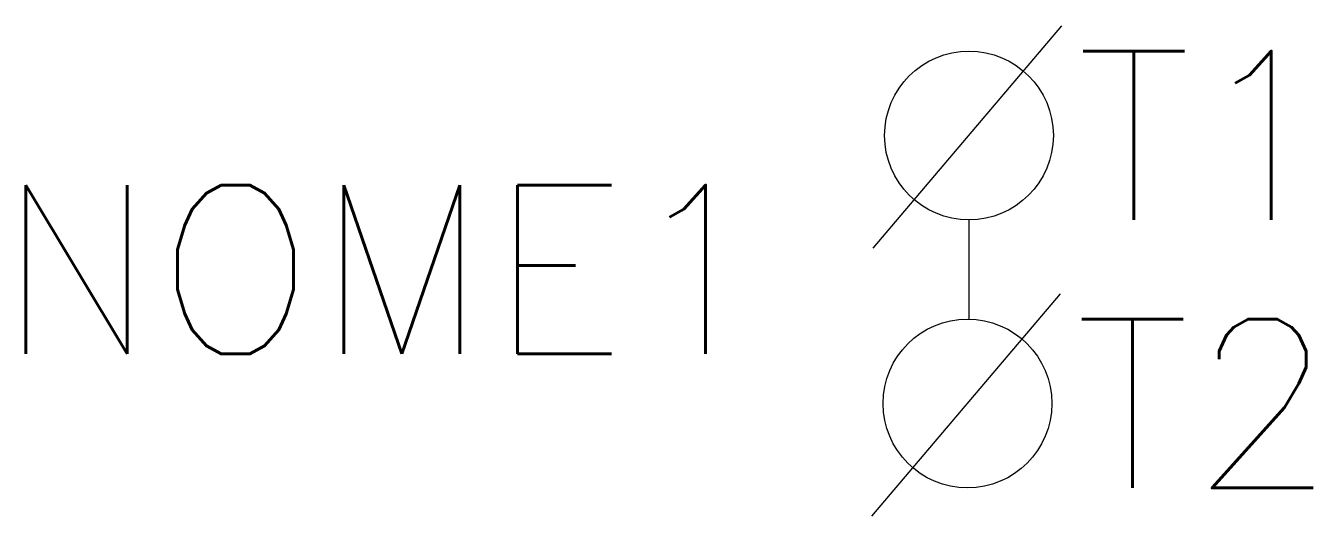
# Model space of a CAD drawing. Header units: millimetres. Extents: x 2360.9 to 2376.2, y 1413.3 to 1419.1.
import ezdxf
from ezdxf.enums import TextEntityAlignment as Align

# ---------------------------------------------------------------- set-up
doc = ezdxf.new("R2010")
doc.units = ezdxf.units.MM
doc.styles.add('ROMANS', font='romans.shx')

msp = doc.modelspace()

# ---------------------------------------------------------------- linework, layer by layer
for p, q in [((2370.959, 1416.491), (2373.196, 1419.128)), ((2370.942, 1413.317), (2373.178, 1415.953))]:
    msp.add_line(p, q)
msp.add_lwpolyline([(2372.095, 1416.828), (2372.095, 1415.653)])
for centre in [(2372.095, 1417.828), (2372.077, 1414.653)]:
    msp.add_circle(centre, 1)

# ---------------------------------------------------------------- texts
at = {"lineweight": -3, "style": 'ROMANS'}
for tag, p in [('T1', (2373.364, 1417.828)), ('T2', (2373.347, 1414.653))]:
    msp.add_attdef(tag, text='', height=2, dxfattribs=at).set_placement(p, align=Align.MIDDLE_LEFT)
msp.add_attdef('NOME1', text='', height=2, dxfattribs=at).set_placement((2369.745, 1416.24), align=Align.MIDDLE_RIGHT)

doc.saveas('drawing.dxf')
